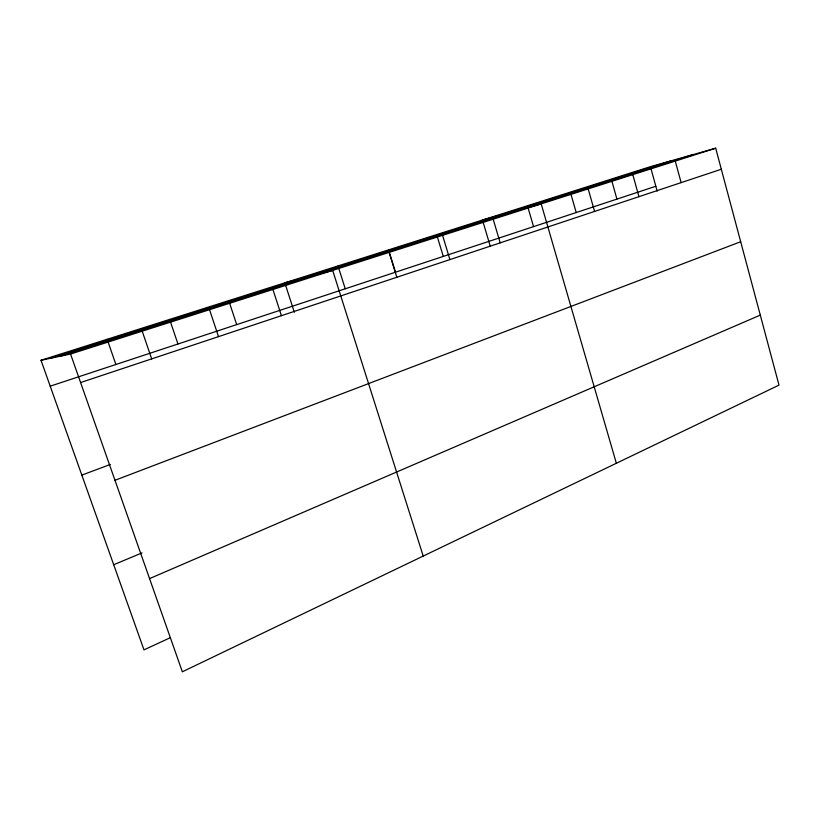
<?xml version="1.0" encoding="UTF-8"?>
<svg xmlns="http://www.w3.org/2000/svg" width="820" height="820" viewBox="0 0 820 820"><rect width="100%" height="100%" fill="white"/><g stroke="black" fill="none" stroke-linecap="round" stroke-linejoin="round"><path stroke-width="1.23" d="M170.488 637.611L143.982 649.87L41 360.287L650.434 166.675L715.696 148.205L779 385.123L182.347 671.795L70.561 354.045L41 360.287M149.558 578.612L760.294 315.116M113.713 564.734L142.034 552.885M114.974 480.294L740.685 241.726M81.836 475.098L110.321 464.458M80.585 382.55L721.323 169.248M50.204 386.179L655.826 186.263M50.143 358.361L670.975 160.863M60.167 356.239L693.146 154.59M70.561 354.045L715.696 148.205M482.467 220.037L541.2 203.883L616.343 463.269M284.827 282.828L332.684 270.415L423.212 556.062M107.143 339.275L115.886 364.5M142.208 331.188L151.69 358.883M169.637 319.421L177.96 344.01M209.541 309.704L218.509 336.63M228.78 300.632L236.703 324.617M272.916 289.481L281.424 315.69M285.575 285.165L294.329 312.246M338.014 265.926L345.24 288.794M388.557 249.874L395.465 272.209M389.141 252.396L396.839 277.273M442.564 235.35L449.903 259.602M437.388 237.021L443.271 256.424M482.826 221.226L490.278 246.297M493.179 219.207L500.179 242.863M528.172 208.198L533.543 226.627M571.048 194.514L576.193 212.544M588.186 188.887L594.582 211.447M611.638 180.277L616.917 199.106M632.814 174.65L638.934 196.677M650.772 167.895L657.179 191.173M675.27 161.109L681.133 182.635"/></g></svg>
